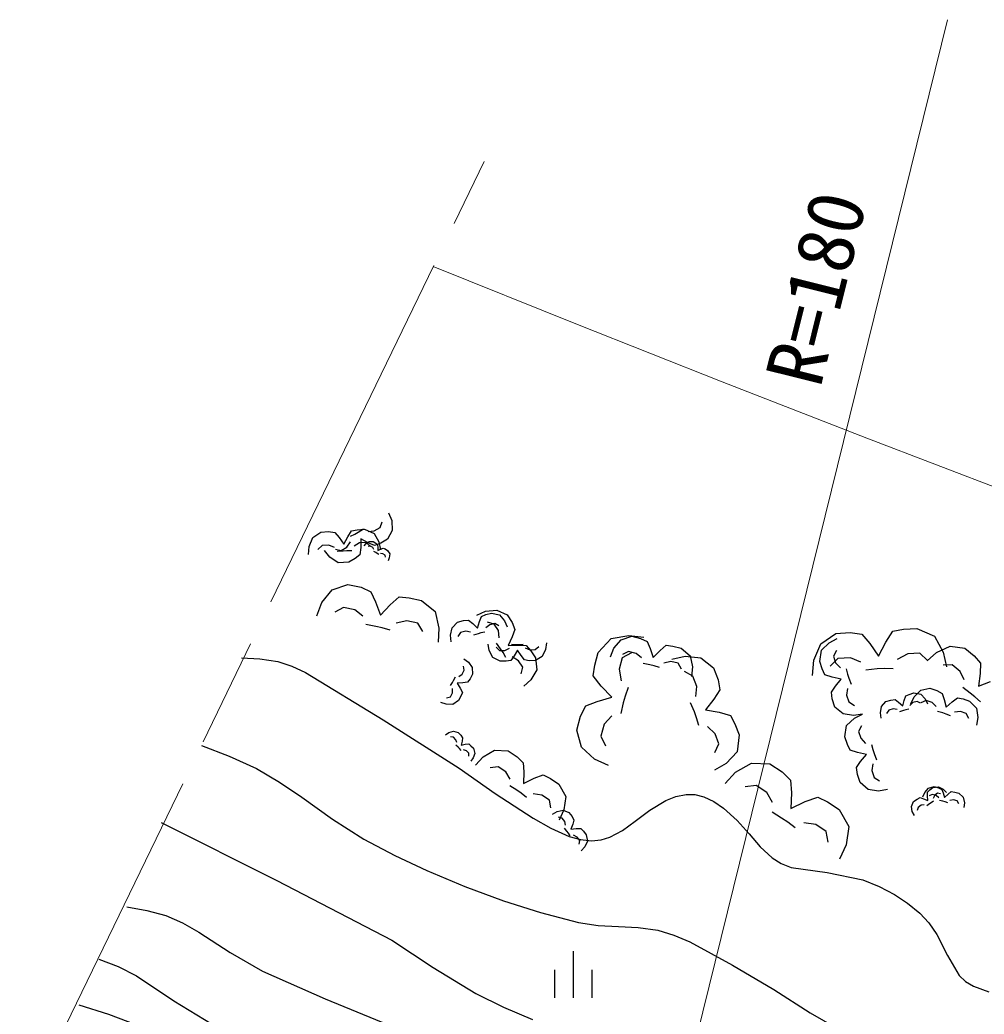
# Model space of a CAD drawing. Units: millimetres, scale not verified. Extents: x 40000 to 680000, y 20000 to 380000.
# Drawn here: x 74466 to 105450, y 285811 to 317753 of the extents above; entities that cross this region are included whole.
import ezdxf
from ezdxf.enums import TextEntityAlignment as Align

# ---------------------------------------------------------------- set-up
doc = ezdxf.new("R2010")
doc.units = ezdxf.units.MM
doc.header["$LTSCALE"] = 1000
doc.linetypes.add('CHAIN', pattern=[18.5, 12, -1.5, 3.5, -1.5])
for name, color, linetype, lineweight in [('M-BGD', 7, 'Continuous', 25), ('M-BMK', 2, 'CHAIN', 13), ('M-STR-HTXT', 7, 'Continuous', 13)]:
    doc.layers.add(name, color=color, linetype=linetype, lineweight=lineweight)
doc.styles.add('ＭＳ ゴシック', font='')
doc.styles.get('ＭＳ ゴシック').set_extended_font_data('MS Gothic')

msp = doc.modelspace()

# ---------------------------------------------------------------- linework, layer by layer
at = {"layer": 'M-BGD'}
for p, q in [((86313, 301918), (86414, 301665)), ((86043, 301446), (86108, 301630)), ((86414, 301665), (86433, 301350)), ((83883, 301120), (84139, 301299)), ((84139, 301299), (84388, 301315)), ((84388, 301315), (84588, 301287)), ((84588, 301287), (84726, 301127)), ((85004, 301150), (85125, 301338)), ((85087, 301161), (85232, 301232)), ((85125, 301338), (85309, 301373)), ((85232, 301232), (85340, 301296)), ((85309, 301373), (85541, 301388)), ((85340, 301296), (85507, 301401)), ((85541, 301388), (85846, 301256)), ((85652, 301320), (85852, 301334)), ((85846, 301256), (85997, 300981)), ((85852, 301334), (86043, 301446)), ((86433, 301350), (86281, 301066)), ((83761, 300839), (83883, 301120)), ((84726, 301127), (84879, 300910)), ((84879, 300910), (85004, 301150)), ((84975, 300810), (85094, 300984)), ((85383, 300947), (85203, 300849)), ((85592, 300961), (85383, 300947)), ((85420, 301079), (85417, 300800)), ((85662, 300951), (85420, 301079)), ((85524, 300855), (85591, 300934)), ((85591, 300934), (85694, 300996)), ((85727, 300835), (85592, 300961)), ((85863, 300869), (85662, 300951)), ((85694, 300996), (85816, 300995)), ((85816, 300995), (85899, 300944)), ((86059, 300936), (85863, 300869)), ((85899, 300944), (85956, 300890)), ((85997, 300981), (86055, 300722)), ((86281, 301066), (86059, 300936)), ((83737, 300575), (83761, 300839)), ((84178, 300865), (84041, 300734)), ((84393, 300879), (84178, 300865)), ((84426, 300493), (84253, 300704)), ((84572, 300803), (84393, 300879)), ((84606, 300752), (84789, 300701)), ((84853, 300687), (84662, 300669)), ((84789, 300701), (84975, 300810)), ((84974, 300695), (84853, 300687)), ((85131, 300693), (84974, 300695)), ((85417, 300800), (85393, 300571)), ((85730, 300848), (85657, 300837)), ((85802, 300804), (85730, 300848)), ((85842, 300739), (85802, 300804)), ((85905, 300638), (85840, 300676)), ((85946, 300613), (85905, 300638)), ((85995, 300577), (85946, 300613)), ((85956, 300890), (85964, 300807)), ((85964, 300807), (85964, 300703)), ((85964, 300703), (86058, 300752)), ((86133, 300601), (86053, 300610)), ((86058, 300752), (86140, 300784)), ((86203, 300558), (86133, 300601)), ((86140, 300784), (86206, 300754)), ((86206, 300754), (86283, 300706)), ((86283, 300706), (86351, 300595)), ((86351, 300595), (86337, 300472)), ((84693, 300311), (84426, 300493)), ((85034, 300332), (84693, 300311)), ((85240, 300453), (85034, 300332)), ((85393, 300571), (85240, 300453)), ((86218, 300487), (86203, 300558)), ((86337, 300472), (86296, 300377)), ((84168, 299031), (84501, 299439)), ((84501, 299439), (85009, 299614)), ((85009, 299614), (85428, 299524)), ((85428, 299524), (85744, 299383)), ((85744, 299383), (85898, 299054)), ((84004, 298608), (84168, 299031)), ((85898, 299054), (86049, 298623)), ((86368, 298962), (86657, 299216)), ((86657, 299216), (86978, 299187)), ((86978, 299187), (87368, 299103)), ((87368, 299103), (87810, 298741)), ((84869, 298879), (84581, 298727)), ((85230, 298801), (84869, 298879)), ((85491, 298591), (85230, 298801)), ((86049, 298623), (86368, 298962)), ((87810, 298741), (87930, 298215)), ((89146, 298623), (89429, 298753)), ((89429, 298753), (89788, 298793)), ((89439, 298645), (89619, 298693)), ((89619, 298693), (89880, 298637)), ((89788, 298793), (90121, 298636)), ((86899, 298449), (86556, 298370)), ((87250, 298373), (86899, 298449)), ((87416, 298102), (87250, 298373)), ((88355, 298223), (88529, 298404)), ((88529, 298404), (88722, 298455)), ((88722, 298455), (88884, 298464)), ((88884, 298464), (89018, 298360)), ((89018, 298360), (89173, 298213)), ((89173, 298213), (89233, 298422)), ((89233, 298422), (89300, 298589)), ((89300, 298589), (89439, 298645)), ((89701, 298342), (89487, 298405)), ((89726, 298365), (89563, 298322)), ((89840, 298131), (89701, 298342)), ((89852, 298287), (89726, 298365)), ((89880, 298637), (90042, 298444)), ((90042, 298444), (90128, 298249)), ((90121, 298636), (90283, 298391)), ((90283, 298391), (90371, 298171)), ((85900, 298268), (85577, 298328)), ((86105, 298223), (85900, 298268)), ((86364, 298146), (86105, 298223)), ((87930, 298215), (87904, 297761)), ((88303, 297982), (88355, 298223)), ((88627, 298068), (88540, 297944)), ((88794, 298113), (88627, 298068)), ((88947, 298081), (88794, 298113)), ((89187, 298033), (89039, 297989)), ((89281, 298058), (89187, 298033)), ((89405, 298082), (89281, 298058)), ((89563, 298322), (89437, 298216)), ((89868, 297903), (89840, 298131)), ((90371, 298171), (90289, 297936)), ((100204, 297706), (100681, 298038)), ((100681, 298038), (101145, 298067)), ((101145, 298067), (101516, 298015)), ((102289, 297760), (102516, 298110)), ((102516, 298110), (102858, 298174)), ((102858, 298174), (103289, 298201)), ((103289, 298201), (103857, 297955)), ((88325, 297771), (88303, 297982)), ((89548, 297491), (89511, 297701)), ((89914, 297549), (89784, 297733)), ((90289, 297936), (90157, 297652)), ((91388, 297738), (91359, 297527)), ((93050, 297430), (93463, 297882)), ((93463, 297882), (94033, 297979)), ((93556, 297570), (93786, 297840)), ((93786, 297840), (94130, 297951)), ((94033, 297979), (94517, 297923)), ((94130, 297951), (94411, 297883)), ((94411, 297883), (94622, 297785)), ((94622, 297785), (94720, 297561)), ((99977, 297183), (100204, 297706)), ((100221, 297504), (100471, 297743)), ((100471, 297743), (100730, 297876)), ((101516, 298015), (101772, 297717)), ((101772, 297717), (102057, 297313)), ((102057, 297313), (102289, 297760)), ((103857, 297955), (104137, 297443)), ((89661, 297263), (89548, 297491)), ((89771, 297599), (89877, 297493)), ((89877, 297493), (90046, 297496)), ((89993, 297429), (89914, 297549)), ((90083, 297267), (89993, 297429)), ((90046, 297496), (90194, 297569)), ((90157, 297652), (90475, 297666)), ((90258, 297693), (90384, 297686)), ((90454, 297509), (90345, 297319)), ((90384, 297686), (90483, 297688)), ((90570, 297328), (90454, 297509)), ((90475, 297666), (90739, 297652)), ((90483, 297688), (90638, 297695)), ((90705, 297584), (90848, 297517)), ((90739, 297652), (90882, 297484)), ((90848, 297517), (91021, 297520)), ((90882, 297484), (91033, 297256)), ((91021, 297520), (91136, 297621)), ((91359, 297527), (91251, 297304)), ((92936, 297018), (93050, 297430)), ((93440, 297287), (93556, 297570)), ((94123, 297422), (93823, 297261)), ((94026, 297458), (93830, 297360)), ((94267, 297400), (94026, 297458)), ((94440, 297255), (94267, 297400)), ((94720, 297561), (94816, 297269)), ((94816, 297269), (95035, 297492)), ((95035, 297492), (95234, 297659)), ((95234, 297659), (95449, 297635)), ((95449, 297635), (95710, 297572)), ((95710, 297572), (96002, 297323)), ((100166, 297143), (100221, 297504)), ((100702, 297496), (100607, 297316)), ((102994, 297382), (102660, 297199)), ((103382, 297407), (102994, 297382)), ((103635, 297173), (103382, 297407)), ((103622, 297160), (103923, 297434)), ((103923, 297434), (104354, 297627)), ((104137, 297443), (104243, 296963)), ((104354, 297627), (104832, 297563)), ((104832, 297563), (105131, 297322)), ((81584, 297255), (82177, 297226)), ((82177, 297226), (82753, 297138)), ((82753, 297138), (83200, 296991)), ((88733, 297221), (88877, 297114)), ((88877, 297114), (88997, 296943)), ((89902, 297146), (89661, 297263)), ((90090, 297150), (89902, 297146)), ((90240, 297171), (90090, 297150)), ((90345, 297319), (90240, 297171)), ((90491, 297160), (90284, 297286)), ((90626, 296955), (90491, 297160)), ((90676, 297194), (90570, 297328)), ((90836, 297164), (90676, 297194)), ((91037, 297168), (90836, 297164)), ((91033, 297256), (91077, 296868)), ((91251, 297304), (91037, 297168)), ((93823, 297261), (93721, 296890)), ((94711, 297031), (94494, 297077)), ((95385, 297139), (95153, 297091)), ((95621, 297083), (95385, 297139)), ((95420, 297217), (95845, 297307)), ((95728, 296898), (95621, 297083)), ((95845, 297307), (96346, 297253)), ((96002, 297323), (96076, 296967)), ((96346, 297253), (96753, 296938)), ((99932, 296693), (99977, 297183)), ((100247, 296900), (100166, 297143)), ((100753, 297231), (100498, 296988)), ((100607, 297316), (100679, 297098)), ((100679, 297098), (100835, 296934)), ((101152, 297256), (100753, 297231)), ((101486, 297115), (101152, 297256)), ((105131, 297322), (105328, 297082)), ((105328, 297082), (105319, 296757)), ((83200, 296991), (83640, 296782)), ((83640, 296782), (86139, 295267)), ((88677, 296733), (88745, 296862)), ((88745, 296862), (88717, 296988)), ((88997, 296943), (89010, 296731)), ((90578, 296742), (90626, 296955)), ((91077, 296868), (90885, 296552)), ((92886, 296677), (92936, 297018)), ((93721, 296890), (93784, 296518)), ((94848, 296999), (94711, 297031)), ((95021, 296943), (94848, 296999)), ((96090, 296665), (95818, 296817)), ((96076, 296967), (96051, 296662)), ((96753, 296938), (96899, 296554)), ((100336, 296714), (100247, 296900)), ((101021, 296902), (101063, 296734)), ((102008, 296899), (101653, 296866)), ((102234, 296913), (102008, 296899)), ((102526, 296909), (102234, 296913)), ((104425, 297030), (104133, 297024)), ((104682, 296822), (104425, 297030)), ((104807, 296550), (104682, 296822)), ((105319, 296757), (105267, 296351)), ((88307, 296369), (88363, 296460)), ((88363, 296460), (88402, 296533)), ((88402, 296533), (88459, 296651)), ((88702, 296451), (88522, 296439)), ((88522, 296439), (88618, 296282)), ((88569, 296655), (88677, 296733)), ((88844, 296475), (88702, 296451)), ((88931, 296581), (88844, 296475)), ((89010, 296731), (88931, 296581)), ((90885, 296552), (90654, 296342)), ((93139, 296352), (92886, 296677)), ((96216, 296335), (96090, 296665)), ((96899, 296554), (96952, 296227)), ((100570, 296637), (100336, 296714)), ((100861, 296573), (100570, 296637)), ((100673, 296348), (100861, 296573)), ((101063, 296734), (101106, 296607)), ((101106, 296607), (101178, 296409)), ((105267, 296351), (105658, 296495)), ((88299, 296007), (88365, 296133)), ((88365, 296133), (88372, 296273)), ((88618, 296282), (88684, 296144)), ((88684, 296144), (88639, 296025)), ((93483, 295991), (93139, 296352)), ((94012, 296299), (93914, 296027)), ((96184, 296016), (96216, 296335)), ((96952, 296227), (96768, 295932)), ((100542, 296156), (100673, 296348)), ((100568, 295936), (100542, 296156)), ((101061, 296276), (101031, 296063)), ((103045, 296084), (103194, 296130)), ((103194, 296130), (103413, 296092)), ((103204, 296007), (103412, 296214)), ((103412, 296214), (103703, 296283)), ((103703, 296283), (103931, 296210)), ((103931, 296210), (104099, 296114)), ((104099, 296114), (104166, 295923)), ((105005, 296126), (104769, 296304)), ((105151, 296008), (105005, 296126)), ((88167, 295765), (87997, 295823)), ((88178, 295973), (88299, 296007)), ((88565, 295885), (88381, 295755)), ((88639, 296025), (88565, 295885)), ((92651, 295711), (93013, 295855)), ((93013, 295855), (93483, 295991)), ((93854, 295810), (93771, 295468)), ((93914, 296027), (93854, 295810)), ((96139, 295519), (96018, 295810)), ((96768, 295932), (96502, 295586)), ((100655, 295675), (100568, 295936)), ((101031, 296063), (101106, 295839)), ((101106, 295839), (101284, 295730)), ((102155, 295696), (102294, 295853)), ((102294, 295853), (102454, 295902)), ((102454, 295902), (102588, 295915)), ((102588, 295915), (102703, 295832)), ((102703, 295832), (102837, 295715)), ((102837, 295715), (102881, 295891)), ((102881, 295891), (102931, 296033)), ((102931, 296033), (103045, 296084)), ((103159, 295818), (103058, 295726)), ((103090, 295780), (103204, 296007)), ((103293, 295859), (103159, 295818)), ((103401, 295799), (103293, 295859)), ((103413, 296092), (103555, 295936)), ((103585, 295883), (103417, 295815)), ((103555, 295936), (103632, 295776)), ((103781, 295819), (103585, 295883)), ((103914, 295689), (103781, 295819)), ((104166, 295923), (104226, 295675)), ((104226, 295675), (104421, 295846)), ((104421, 295846), (104596, 295970)), ((104596, 295970), (104772, 295937)), ((104772, 295937), (104984, 295868)), ((104984, 295868), (105209, 295643)), ((105328, 295842), (105151, 296008)), ((88381, 295755), (88167, 295765)), ((92482, 295381), (92651, 295711)), ((96211, 295331), (96139, 295519)), ((96502, 295586), (96941, 295508)), ((96941, 295508), (97295, 295408)), ((100918, 295453), (100655, 295675)), ((102119, 295494), (102155, 295696)), ((102145, 295319), (102119, 295494)), ((102387, 295576), (102318, 295470)), ((102525, 295619), (102387, 295576)), ((102653, 295597), (102525, 295619)), ((102855, 295566), (102733, 295524)), ((102933, 295590), (102855, 295566)), ((103035, 295613), (102933, 295590)), ((104123, 295486), (103947, 295538)), ((104234, 295450), (104123, 295486)), ((104688, 295531), (104493, 295507)), ((104878, 295470), (104688, 295531)), ((104955, 295310), (104878, 295470)), ((105209, 295643), (105247, 295344)), ((86139, 295267), (88582, 293717)), ((92360, 294938), (92482, 295381)), ((93483, 295392), (93243, 295126)), ((96285, 295084), (96211, 295331)), ((97295, 295408), (97440, 295136)), ((101251, 295403), (100918, 295453)), ((101029, 295079), (101280, 295318)), ((101538, 295451), (101251, 295403)), ((101280, 295318), (101538, 295451)), ((104374, 295393), (104234, 295450)), ((105247, 295344), (105207, 295094)), ((88143, 294782), (88252, 294858)), ((88252, 294858), (88400, 294902)), ((88400, 294902), (88552, 294862)), ((88552, 294862), (88639, 294771)), ((92517, 294384), (92360, 294938)), ((93243, 295126), (93138, 294745)), ((96807, 294813), (96564, 295047)), ((97440, 295136), (97576, 294779)), ((100974, 294718), (101029, 295079)), ((101510, 295071), (101415, 294891)), ((101415, 294891), (101488, 294673)), ((88398, 294706), (88303, 294716)), ((88473, 294627), (88398, 294706)), ((88502, 294534), (88473, 294627)), ((88639, 294771), (88693, 294685)), ((88677, 294579), (88643, 294450)), ((88693, 294685), (88677, 294579)), ((93138, 294745), (93283, 294427)), ((96930, 294492), (96807, 294813)), ((97576, 294779), (97518, 294236)), ((101055, 294475), (100974, 294718)), ((101488, 294673), (101643, 294509)), ((80299, 294442), (81196, 294100)), ((88548, 294388), (88479, 294455)), ((88591, 294343), (88548, 294388)), ((88641, 294282), (88591, 294343)), ((88643, 294450), (88776, 294480)), ((88821, 294268), (88724, 294305)), ((88776, 294480), (88888, 294494)), ((88894, 294191), (88821, 294268)), ((88888, 294494), (88961, 294434)), ((88890, 294098), (88894, 294191)), ((88961, 294434), (89042, 294350)), ((89090, 294189), (89033, 294041)), ((89042, 294350), (89090, 294189)), ((89354, 294077), (89722, 294286)), ((89722, 294286), (90155, 294271)), ((90155, 294271), (90443, 294082)), ((92933, 294003), (92517, 294384)), ((96799, 294217), (96930, 294492)), ((97518, 294236), (97159, 293864)), ((101144, 294289), (101055, 294475)), ((101379, 294212), (101144, 294289)), ((101670, 294148), (101379, 294212)), ((101829, 294477), (101872, 294309)), ((101872, 294309), (101914, 294182)), ((81196, 294100), (82065, 293705)), ((89033, 294041), (88952, 293936)), ((89108, 293806), (89354, 294077)), ((90443, 294082), (90641, 293884)), ((90641, 293884), (90661, 293593)), ((93376, 293803), (92933, 294003)), ((97464, 293589), (97970, 293876)), ((97970, 293876), (98563, 293854)), ((101350, 293731), (101482, 293923)), ((101482, 293923), (101670, 294148)), ((101914, 294182), (101987, 293984)), ((82065, 293705), (82811, 293268)), ((88582, 293717), (89742, 292895)), ((89837, 293759), (89577, 293728)), ((90086, 293596), (89837, 293759)), ((90221, 293363), (90086, 293596)), ((90661, 293593), (90650, 293225)), ((97159, 293864), (96781, 293648)), ((97126, 293218), (97464, 293589)), ((98563, 293854), (98958, 293593)), ((98958, 293593), (99228, 293322)), ((101377, 293511), (101350, 293731)), ((101870, 293851), (101839, 293639)), ((101839, 293639), (101914, 293414)), ((82811, 293268), (83529, 292777)), ((90650, 293225), (90987, 293388)), ((90987, 293388), (91278, 293494)), ((91278, 293494), (91511, 293380)), ((91511, 293380), (91780, 293203)), ((99228, 293322), (99255, 292922)), ((101463, 293251), (101377, 293511)), ((101726, 293028), (101463, 293251)), ((101914, 293414), (102092, 293305)), ((90435, 293001), (90209, 293140)), ((90576, 292908), (90435, 293001)), ((91780, 293203), (92007, 292803)), ((98126, 293152), (97769, 293111)), ((98466, 292928), (98126, 293152)), ((98651, 292608), (98466, 292928)), ((99255, 292922), (99239, 292418)), ((102060, 292978), (101726, 293028)), ((102346, 293026), (102060, 292978)), ((103484, 292791), (103545, 292933)), ((103545, 292933), (103665, 293067)), ((103627, 292824), (103628, 292946)), ((103628, 292946), (103703, 293016)), ((103665, 293067), (103840, 293120)), ((103703, 293016), (103806, 293090)), ((103806, 293090), (103986, 293118)), ((103840, 293120), (103981, 293083)), ((103981, 293083), (104087, 293030)), ((103986, 293118), (104136, 293035)), ((104087, 293030), (104135, 292916)), ((104135, 292916), (104180, 292767)), ((104136, 293035), (104238, 292932)), ((104294, 292878), (104396, 292961)), ((104396, 292961), (104504, 292946)), ((104504, 292946), (104636, 292912)), ((104636, 292912), (104781, 292783)), ((83529, 292777), (84507, 292076)), ((89742, 292895), (90962, 292105)), ((90748, 292775), (90576, 292908)), ((91238, 292848), (90957, 292888)), ((91480, 292689), (91238, 292848)), ((91526, 292437), (91480, 292689)), ((92007, 292803), (91945, 292373)), ((94710, 292366), (95223, 292673)), ((95223, 292673), (95546, 292802)), ((95546, 292802), (95871, 292867)), ((95871, 292867), (96153, 292863)), ((96153, 292863), (96438, 292796)), ((96438, 292796), (96760, 292646)), ((96760, 292646), (97078, 292428)), ((99239, 292418), (99702, 292640)), ((99702, 292640), (100102, 292785)), ((100102, 292785), (100421, 292628)), ((100421, 292628), (100788, 292385)), ((103117, 292483), (103183, 292641)), ((103183, 292641), (103294, 292721)), ((103294, 292721), (103394, 292766)), ((103394, 292766), (103505, 292732)), ((103505, 292732), (103639, 292676)), ((103639, 292676), (103627, 292824)), ((103782, 292871), (103682, 292823)), ((103746, 292604), (103692, 292565)), ((103819, 292649), (103746, 292604)), ((103904, 292839), (103782, 292871)), ((103861, 292840), (103807, 292742)), ((103954, 292907), (103861, 292840)), ((103990, 292764), (103904, 292839)), ((104053, 292889), (103954, 292907)), ((104125, 292648), (104015, 292673)), ((104194, 292630), (104125, 292648)), ((104180, 292767), (104294, 292878)), ((104281, 292601), (104194, 292630)), ((104467, 292696), (104349, 292674)), ((104586, 292665), (104467, 292696)), ((104638, 292571), (104586, 292665)), ((104781, 292783), (104815, 292602)), ((104815, 292602), (104799, 292448)), ((91579, 292238), (91727, 292321)), ((91727, 292321), (91921, 292358)), ((91945, 292373), (91794, 292040)), ((91921, 292358), (92109, 292287)), ((92109, 292287), (92208, 292161)), ((94233, 292009), (94710, 292366)), ((97078, 292428), (97509, 292035)), ((98944, 292111), (98634, 292302)), ((100788, 292385), (101100, 291837)), ((103142, 292317), (103117, 292483)), ((103208, 292188), (103142, 292317)), ((103328, 292451), (103302, 292351)), ((103423, 292520), (103328, 292451)), ((103528, 292537), (103423, 292520)), ((103692, 292565), (103609, 292501)), ((79011, 291970), (82726, 290105)), ((84507, 292076), (85515, 291427)), ((90962, 292105), (91524, 291787)), ((91893, 292109), (91774, 292134)), ((91978, 292000), (91893, 292109)), ((92003, 291877), (91978, 292000)), ((92208, 292161), (92265, 292044)), ((92265, 292044), (92231, 291913)), ((93829, 291715), (94233, 292009)), ((97509, 292035), (97896, 291601)), ((99137, 291983), (98944, 292111)), ((99373, 291801), (99137, 291983)), ((100045, 291899), (99660, 291955)), ((91524, 291787), (92116, 291521)), ((92043, 291686), (91964, 291781)), ((92091, 291624), (92043, 291686)), ((92231, 291913), (92171, 291753)), ((92171, 291753), (92344, 291774)), ((92344, 291774), (92488, 291778)), ((92488, 291778), (92573, 291693)), ((92573, 291693), (92665, 291575)), ((93428, 291494), (93829, 291715)), ((100376, 291680), (100045, 291899)), ((100439, 291335), (100376, 291680)), ((101100, 291837), (101014, 291246)), ((85515, 291427), (86512, 290902)), ((92148, 291540), (92091, 291624)), ((92116, 291521), (92476, 291418)), ((92374, 291499), (92256, 291559)), ((92457, 291393), (92374, 291499)), ((92440, 291275), (92457, 291393)), ((92476, 291418), (92837, 291376)), ((92706, 291365), (92615, 291185)), ((92665, 291575), (92706, 291365)), ((92837, 291376), (93140, 291405)), ((93140, 291405), (93428, 291494)), ((97896, 291601), (98258, 291182)), ((92615, 291185), (92498, 291061)), ((98258, 291182), (98639, 290829)), ((101014, 291246), (100805, 290790)), ((86512, 290902), (87547, 290425)), ((98639, 290829), (98926, 290653)), ((87547, 290425), (88761, 289913)), ((98926, 290653), (99254, 290525)), ((99254, 290525), (100408, 290356)), ((100408, 290356), (101557, 290125)), ((82726, 290105), (86415, 288185)), ((101557, 290125), (102074, 289916)), ((88761, 289913), (90007, 289453)), ((102074, 289916), (102566, 289651)), ((90007, 289453), (91198, 289075)), ((102566, 289651), (102991, 289379)), ((77901, 289257), (78541, 289144)), ((78541, 289144), (79159, 288974)), ((102991, 289379), (103380, 289058)), ((79159, 288974), (79693, 288741)), ((91198, 289075), (92416, 288752)), ((103380, 289058), (103677, 288740)), ((79693, 288741), (80215, 288447)), ((80215, 288447), (81224, 287792)), ((92416, 288752), (93048, 288658)), ((93048, 288658), (93697, 288623)), ((93697, 288623), (94336, 288593)), ((94336, 288593), (94970, 288503)), ((94970, 288503), (95483, 288349)), ((103677, 288740), (103935, 288374)), ((86415, 288185), (87750, 287304)), ((95483, 288349), (95991, 288133)), ((95991, 288133), (97364, 287388)), ((103935, 288374), (104270, 287689)), ((92242, 287831), (92242, 286331)), ((77000, 287578), (77621, 287338)), ((81224, 287792), (82266, 287186)), ((104270, 287689), (104646, 287056)), ((77621, 287338), (78215, 287044)), ((82266, 287186), (84274, 286297)), ((87750, 287304), (89113, 286474)), ((91642, 287235), (91642, 286335)), ((92842, 287235), (92842, 286335)), ((97364, 287388), (98691, 286600)), ((78215, 287044), (79408, 286241)), ((104646, 287056), (104854, 286863)), ((104854, 286863), (105113, 286708)), ((98691, 286600), (99863, 285852)), ((105113, 286708), (105602, 286529)), ((79408, 286241), (80643, 285485)), ((84274, 286297), (86309, 285462)), ((89113, 286474), (90006, 286031)), ((76365, 286109), (77311, 285812)), ((90006, 286031), (90934, 285639)), ((77311, 285812), (78242, 285457)), ((99863, 285852), (101070, 285154))]:
    msp.add_line(p, q, dxfattribs=at)
at = {"layer": 'M-BMK'}
msp.add_line((74466, 282412), (89381, 313200), dxfattribs=at)
at = {"layer": 'M-STR-HTXT'}
for p, q in [((93531, 274208), (104278, 317753)), ((87746, 309825), (92382, 307971)), ((92382, 307971), (97032, 306127)), ((97032, 306127), (101682, 304311)), ((101682, 304311), (106354, 302529))]:
    msp.add_line(p, q, dxfattribs=at)

# ---------------------------------------------------------------- texts
at = {"layer": 'M-STR-HTXT', "style": 'ＭＳ ゴシック'}
msp.add_text('R=180', height=1833, rotation=76, dxfattribs=at).set_placement((100717, 305753), align=Align.BOTTOM_LEFT)

doc.saveas('drawing.dxf')
